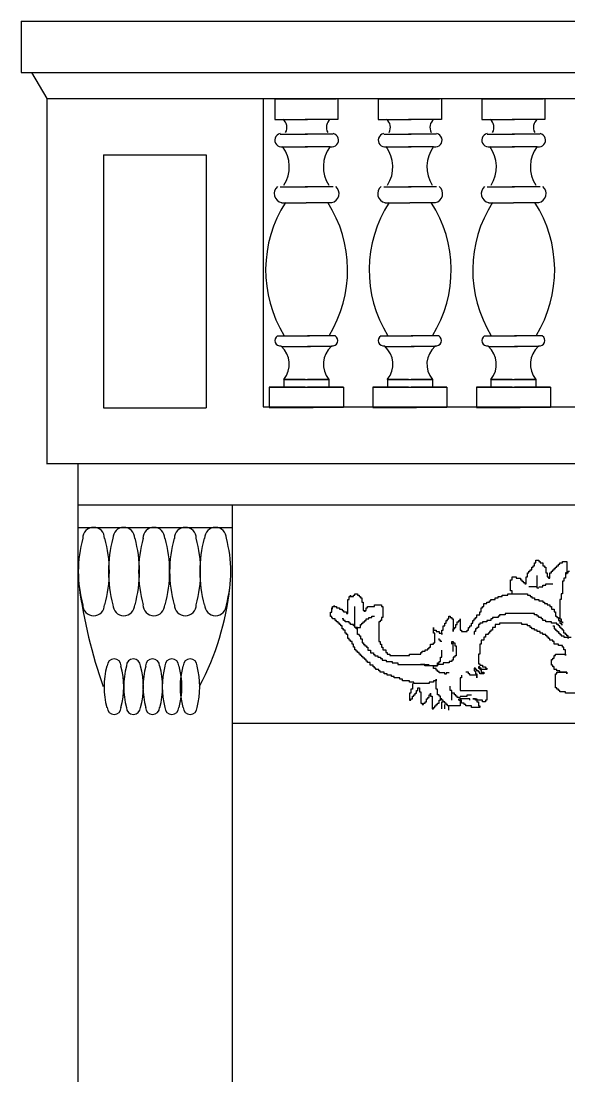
# Model space of a CAD drawing. Header units: metres. Extents: x 1105.4 to 1135.1, y 268.8 to 317.1.
# Drawn here: x 1105.43 to 1117.97, y 292.97 to 317.11 of the extents above; entities that cross this region are included whole.
import ezdxf

# ---------------------------------------------------------------- set-up
doc = ezdxf.new("R2010")
doc.units = ezdxf.units.M

# ---------------------------------------------------------------- blocks, each defined once
blk = doc.blocks.new('7512VASE')
for p, q in [((1, 8), (2, 8)), ((0.99, 7.99), (0.99, 7.66)), ((2.03, 7.99), (2.03, 7.66)), ((0.99, 7.66), (1.53, 7.66)), ((2.03, 7.66), (1.49, 7.66)), ((1.08, 7.42), (1.53, 7.42)), ((1.95, 7.42), (1.49, 7.42)), ((1.12, 7.21), (1.53, 7.21)), ((1.9, 7.21), (1.49, 7.21)), ((1.08, 6.55), (1.53, 6.55)), ((1.95, 6.55), (1.49, 6.55)), ((1.1, 6.29), (1.51, 6.29)), ((1.93, 6.29), (1.51, 6.29)), ((1.03, 4.1), (1.49, 4.1)), ((1.45, 4.1), (1.56, 4.1)), ((1.99, 4.1), (1.53, 4.1)), ((1.1, 3.92), (1.49, 3.92)), ((1.45, 3.92), (1.58, 3.92)), ((1.93, 3.92), (1.53, 3.92)), ((1.14, 3.38), (1.49, 3.38)), ((1.49, 3.38), (1.14, 3.38)), ((1.14, 3.38), (1.14, 3.25)), ((1.49, 3.38), (1.56, 3.38)), ((1.53, 3.38), (1.88, 3.38)), ((1.88, 3.38), (1.53, 3.38)), ((1.88, 3.38), (1.88, 3.25)), ((1.14, 3.25), (0.9, 3.25)), ((0.9, 3.25), (1.49, 3.25)), ((1.49, 3.25), (0.9, 3.25)), ((0.9, 3.25), (0.9, 2.92)), ((1.45, 3.25), (1.56, 3.25)), ((1.53, 3.25), (2.12, 3.25)), ((2.12, 3.25), (1.53, 3.25)), ((1.88, 3.25), (2.12, 3.25)), ((2.12, 3.25), (2.12, 2.92)), ((0.9, 2.92), (1.49, 2.92)), ((1.49, 2.92), (1.62, 2.92)), ((2.12, 2.92), (1.53, 2.92))]:
    blk.add_line(p, q)
for centre, radius, start, end in [((1.02, 7.53), 0.17, 330.69, 51.94), ((2.01, 7.53), 0.17, 128.06, 209.31), ((1.1, 7.32), 0.11, 101.28, 281.35), ((1.93, 7.32), 0.11, 258.65, 78.72), ((0.67, 6.88), 0.56, 327.37, 36.58), ((2.35, 6.88), 0.56, 143.42, 212.63), ((1.13, 6.44), 0.15, 128.64, 259.45), ((1.9, 6.44), 0.15, 280.55, 51.36), ((2.9, 5.18), 2.06, 147.23, 211.64), ((0.13, 5.18), 2.06, 328.36, 32.77), ((1.08, 4.02), 0.09, 119.7, 281.44), ((1.94, 4.02), 0.09, 258.56, 60.3), ((0.84, 3.63), 0.39, 320.03, 49.12), ((2.18, 3.63), 0.39, 130.88, 219.97)]:
    blk.add_arc(centre, radius, start, end)
blk = doc.blocks.new('XSANHUA')
for p, q in [((226.82, 59.13), (226.82, 59.78)), ((226.82, 59.78), (230.68, 59.78)), ((227.46, 59.13), (226.82, 59.13)), ((227.46, 57.21), (227.46, 59.13)), ((230.68, 59.78), (230.68, 59.13)), ((230.68, 59.13), (233.25, 59.13)), ((233.25, 59.13), (233.25, 58.49)), ((233.25, 58.49), (233.89, 58.49)), ((233.89, 58.49), (233.89, 57.85)), ((235.82, 56.56), (235.82, 59.13)), ((235.82, 59.13), (241.6, 59.13)), ((240.96, 61.06), (240.96, 59.13)), ((241.6, 59.13), (241.6, 58.49)), ((241.6, 58.49), (242.24, 58.49)), ((242.24, 58.49), (242.24, 57.85)), ((242.89, 60.42), (242.89, 58.49)), ((244.17, 60.42), (244.17, 57.21)), ((246.74, 58.49), (246.1, 58.49)), ((246.1, 58.49), (246.1, 57.85)), ((247.38, 59.13), (246.74, 59.13)), ((246.74, 59.13), (246.74, 58.49)), ((248.03, 59.78), (247.38, 59.78)), ((247.38, 59.78), (247.38, 59.13)), ((248.67, 60.42), (248.03, 60.42)), ((248.03, 60.42), (248.03, 59.78)), ((248.67, 54.64), (248.67, 60.42)), ((253.17, 58.49), (252.52, 58.49)), ((252.52, 58.49), (252.52, 57.85)), ((253.17, 57.85), (253.17, 58.49)), ((176.7, 53.35), (187.62, 53.35)), ((187.62, 53.35), (187.62, 52.71)), ((223.61, 52.07), (223.61, 56.56)), ((223.61, 56.56), (224.25, 56.56)), ((224.25, 56.56), (224.25, 57.21)), ((224.25, 57.21), (225.54, 57.21)), ((225.54, 57.21), (225.54, 56.56)), ((225.54, 56.56), (228.75, 56.56)), ((228.11, 57.21), (227.46, 57.21)), ((228.11, 55.92), (228.11, 57.21)), ((230.03, 55.92), (228.11, 55.92)), ((228.75, 56.56), (228.75, 55.92)), ((228.75, 55.92), (230.03, 55.92)), ((232.6, 54), (230.68, 54)), ((231.32, 56.56), (231.32, 55.92)), ((231.32, 55.92), (235.82, 55.92)), ((235.82, 54.64), (232.6, 54.64)), ((232.6, 54.64), (232.6, 54)), ((233.89, 57.85), (235.17, 57.85)), ((235.17, 57.85), (235.17, 56.56)), ((235.17, 56.56), (236.46, 56.56)), ((236.46, 56.56), (235.82, 56.56)), ((235.82, 55.92), (235.82, 55.28)), ((235.82, 55.28), (237.1, 55.28)), ((236.46, 56.56), (236.46, 55.92)), ((236.46, 55.92), (236.46, 56.56)), ((237.1, 55.28), (237.1, 54.64)), ((237.1, 54.64), (237.74, 54.64)), ((237.74, 54.64), (237.74, 54)), ((237.74, 54), (238.39, 54)), ((238.39, 54), (238.39, 53.35)), ((238.39, 53.35), (239.67, 53.35)), ((239.67, 56.56), (239.67, 53.35)), ((239.67, 53.35), (239.67, 52.07)), ((242.24, 57.85), (242.89, 57.85)), ((242.89, 57.85), (242.89, 57.21)), ((242.89, 57.21), (243.53, 57.21)), ((243.53, 57.21), (243.53, 56.56)), ((244.17, 57.21), (243.53, 57.21)), ((243.53, 56.56), (244.17, 56.56)), ((244.17, 56.56), (244.17, 55.92)), ((244.17, 55.92), (244.81, 55.92)), ((245.46, 56.56), (244.81, 56.56)), ((244.81, 56.56), (244.81, 55.92)), ((244.81, 55.92), (244.81, 54.64)), ((244.81, 54.64), (245.46, 54.64)), ((246.1, 57.85), (245.46, 57.85)), ((245.46, 57.85), (245.46, 56.56)), ((245.46, 54.64), (245.46, 54)), ((245.46, 54), (246.1, 54)), ((246.1, 54), (246.1, 51.43)), ((249.31, 54.64), (248.67, 54.64)), ((249.31, 53.35), (249.31, 54.64)), ((249.95, 54), (249.31, 54)), ((249.31, 54), (249.31, 53.35)), ((250.6, 55.28), (249.95, 55.28)), ((249.95, 55.28), (249.95, 54)), ((251.24, 55.92), (250.6, 55.92)), ((250.6, 55.92), (250.6, 55.28)), ((251.88, 57.21), (251.24, 57.21)), ((251.24, 57.21), (251.24, 55.92)), ((252.52, 57.85), (251.88, 57.85)), ((251.88, 57.85), (251.88, 57.21)), ((253.81, 57.85), (253.17, 57.85)), ((253.81, 52.71), (253.81, 57.85)), ((256.38, 53.35), (255.74, 53.35)), ((255.74, 53.35), (255.74, 52.07)), ((257.02, 54), (256.38, 54)), ((256.38, 54), (256.38, 53.35)), ((257.67, 54.64), (257.02, 54.64)), ((257.02, 54.64), (257.02, 54)), ((258.31, 55.92), (257.67, 55.92)), ((257.67, 55.92), (257.67, 54.64)), ((258.95, 56.56), (258.31, 56.56)), ((258.31, 56.56), (258.31, 55.92)), ((258.31, 51.43), (258.31, 53.35)), ((258.31, 53.35), (258.95, 53.35)), ((258.95, 53.35), (258.95, 56.56)), ((187.62, 52.71), (190.19, 52.71)), ((190.19, 52.71), (190.19, 52.07)), ((190.19, 52.07), (190.83, 52.07)), ((190.83, 52.07), (190.83, 51.43)), ((190.83, 51.43), (191.48, 51.43)), ((191.48, 51.43), (191.48, 50.78)), ((191.48, 50.78), (192.12, 50.78)), ((192.12, 50.78), (192.12, 44.36)), ((235.82, 52.07), (223.61, 52.07)), ((235.82, 46.29), (235.82, 52.07)), ((239.67, 52.07), (240.32, 52.07)), ((240.32, 52.07), (240.32, 50.14)), ((246.1, 51.43), (246.74, 51.43)), ((246.74, 51.43), (246.74, 46.93)), ((249.95, 48.22), (249.95, 48.86)), ((249.95, 48.86), (257.02, 48.86)), ((254.45, 52.71), (253.81, 52.71)), ((254.45, 50.78), (254.45, 52.71)), ((255.1, 50.78), (254.45, 50.78)), ((255.74, 52.07), (255.1, 52.07)), ((255.1, 52.07), (255.1, 50.78)), ((257.02, 48.86), (257.02, 48.22)), ((257.67, 48.86), (257.67, 51.43)), ((257.67, 51.43), (258.31, 51.43)), ((186.98, 43.72), (186.98, 44.36)), ((186.98, 44.36), (186.98, 43.72)), ((191.48, 43.72), (186.98, 43.72)), ((186.98, 43.72), (190.19, 43.72)), ((190.19, 43.72), (190.19, 43.08)), ((192.12, 44.36), (191.48, 44.36)), ((191.48, 44.36), (191.48, 43.72)), ((224.89, 43.72), (224.89, 44.36)), ((224.89, 44.36), (226.82, 44.36)), ((226.18, 43.72), (224.89, 43.72)), ((226.18, 42.44), (226.18, 43.72)), ((226.82, 44.36), (226.82, 43.72)), ((226.82, 43.72), (227.46, 43.72)), ((227.46, 43.72), (227.46, 43.08)), ((228.11, 44.36), (228.11, 46.29)), ((228.11, 46.29), (228.11, 45.01)), ((228.11, 45.01), (231.32, 45.01)), ((228.75, 44.36), (228.11, 44.36)), ((228.75, 43.08), (228.75, 44.36)), ((231.32, 45.01), (231.32, 44.36)), ((231.32, 44.36), (231.96, 44.36)), ((231.96, 44.36), (231.96, 43.72)), ((231.96, 43.72), (233.25, 43.72)), ((235.17, 45.01), (235.17, 46.29)), ((235.17, 46.29), (235.82, 46.29)), ((240.89, 43.99), (242.2, 43.99)), ((242.2, 44.64), (242.85, 44.64)), ((242.2, 43.99), (242.2, 44.64)), ((242.85, 44.64), (242.85, 43.99)), ((242.85, 43.99), (245.46, 43.99)), ((245.46, 43.99), (245.46, 43.34)), ((246.74, 46.93), (246.74, 47.57)), ((246.74, 47.57), (248.03, 47.57)), ((248.03, 47.57), (248.03, 48.22)), ((248.03, 48.22), (249.95, 48.22)), ((257.02, 48.22), (258.95, 48.22)), ((258.95, 48.22), (258.95, 47.57)), ((258.95, 47.57), (262.16, 47.57)), ((262.16, 47.57), (262.16, 46.93)), ((262.16, 46.93), (263.45, 46.93)), ((263.45, 46.93), (263.45, 46.29)), ((263.45, 46.29), (266.02, 46.29)), ((266.02, 46.29), (266.02, 45.65)), ((266.02, 45.65), (267.3, 45.65)), ((267.3, 45.65), (267.3, 45.01)), ((267.3, 45.01), (269.23, 45.01)), ((269.23, 45.01), (269.23, 44.36)), ((269.23, 44.36), (270.52, 44.36)), ((270.52, 44.36), (270.52, 43.72)), ((270.52, 43.72), (272.45, 43.72)), ((272.45, 43.72), (272.45, 43.08)), ((190.19, 43.08), (191.48, 43.08)), ((191.48, 43.08), (191.48, 42.44)), ((191.48, 42.44), (192.76, 42.44)), ((192.76, 42.44), (192.76, 41.15)), ((192.76, 41.15), (193.4, 41.15)), ((193.4, 41.15), (193.4, 40.51)), ((193.4, 40.51), (194.05, 40.51)), ((194.05, 40.51), (194.05, 37.94)), ((223.61, 41.79), (223.61, 42.44)), ((223.61, 42.44), (226.18, 42.44)), ((224.25, 41.79), (223.61, 41.79)), ((224.25, 41.15), (224.25, 41.79)), ((225.54, 41.15), (224.25, 41.15)), ((225.54, 40.51), (225.54, 41.15)), ((226.82, 40.51), (225.54, 40.51)), ((226.18, 42.44), (226.18, 41.79)), ((226.82, 42.44), (226.18, 42.44)), ((226.18, 41.79), (226.82, 41.79)), ((226.82, 41.79), (226.82, 42.44)), ((226.82, 41.79), (226.82, 41.15)), ((227.46, 41.79), (226.82, 41.79)), ((226.82, 41.15), (227.46, 41.15)), ((226.82, 39.87), (226.82, 40.51)), ((227.46, 39.87), (226.82, 39.87)), ((227.46, 43.08), (228.11, 43.08)), ((227.46, 41.15), (227.46, 41.79)), ((227.46, 35.37), (227.46, 39.87)), ((228.11, 43.08), (228.11, 42.44)), ((228.11, 42.44), (228.75, 42.44)), ((229.39, 43.08), (228.75, 43.08)), ((228.75, 42.44), (228.75, 41.79)), ((228.75, 41.79), (229.39, 41.79)), ((229.39, 41.79), (229.39, 43.08)), ((239.59, 38.77), (240.89, 38.77)), ((239.59, 38.12), (239.59, 38.77)), ((240.89, 39.43), (243.51, 39.43)), ((240.89, 38.77), (240.89, 39.43)), ((243.51, 40.08), (246.12, 40.08)), ((243.51, 39.43), (243.51, 40.08)), ((244.81, 38.77), (244.81, 36.82)), ((245.46, 38.77), (244.81, 38.77)), ((245.46, 43.34), (246.12, 43.34)), ((245.46, 39.43), (245.46, 38.77)), ((246.12, 39.43), (245.46, 39.43)), ((246.12, 43.34), (246.12, 42.69)), ((246.12, 42.69), (246.77, 42.69)), ((246.12, 40.73), (246.12, 39.43)), ((248.07, 40.73), (246.12, 40.73)), ((246.12, 40.73), (251.99, 40.73)), ((246.12, 40.08), (246.12, 40.73)), ((246.77, 42.69), (246.77, 42.03)), ((246.77, 42.03), (248.07, 42.03)), ((248.07, 42.03), (248.07, 40.73)), ((264.39, 40.08), (250.03, 40.08)), ((251.99, 40.73), (251.99, 40.08)), ((251.99, 40.08), (253.95, 40.08)), ((264.39, 39.43), (264.39, 40.08)), ((267, 39.43), (264.39, 39.43)), ((267, 38.77), (267, 39.43)), ((269.61, 38.77), (267, 38.77)), ((269.61, 38.12), (269.61, 38.77)), ((272.45, 43.08), (273.09, 43.08)), ((273.09, 43.08), (273.09, 42.44)), ((273.09, 42.44), (274.37, 42.44)), ((274.37, 42.44), (274.37, 41.79)), ((274.37, 41.79), (275.02, 41.79)), ((275.02, 41.79), (275.02, 41.15)), ((275.02, 41.15), (275.66, 41.15)), ((275.66, 41.15), (275.66, 40.51)), ((275.66, 40.51), (276.94, 40.51)), ((276.94, 40.51), (276.94, 39.23)), ((276.94, 39.23), (278.23, 39.23)), ((278.23, 39.23), (278.23, 38.58)), ((187.62, 35.37), (187.62, 36.01)), ((187.62, 36.01), (187.62, 33.45)), ((192.12, 35.37), (187.62, 35.37)), ((192.76, 36.01), (192.12, 36.01)), ((192.12, 36.01), (192.12, 35.37)), ((193.4, 37.3), (192.76, 37.3)), ((192.76, 37.3), (192.76, 36.01)), ((194.05, 37.94), (193.4, 37.94)), ((193.4, 37.94), (193.4, 37.3)), ((226.82, 30.88), (226.82, 35.37)), ((226.82, 35.37), (227.46, 35.37)), ((237.63, 36.16), (238.28, 36.16)), ((237.63, 31.6), (237.63, 36.16)), ((238.28, 36.82), (238.94, 36.82)), ((238.28, 36.16), (238.28, 36.82)), ((238.94, 38.12), (239.59, 38.12)), ((238.94, 36.82), (238.94, 38.12)), ((238.94, 34.21), (238.94, 30.29)), ((244.16, 36.82), (244.16, 33.55)), ((244.81, 36.82), (244.16, 36.82)), ((253.17, 34.09), (251.88, 34.09)), ((251.88, 34.09), (251.88, 33.45)), ((253.81, 34.73), (253.17, 34.73)), ((253.17, 34.73), (253.17, 34.09)), ((258.95, 35.37), (253.81, 35.37)), ((253.81, 35.37), (253.81, 34.73)), ((267.95, 36.01), (258.95, 36.01)), ((258.95, 36.01), (258.95, 35.37)), ((267.95, 35.37), (267.95, 36.01)), ((269.23, 35.37), (267.95, 35.37)), ((269.23, 34.73), (269.23, 35.37)), ((269.88, 34.73), (269.23, 34.73)), ((271.57, 38.12), (269.61, 38.12)), ((269.88, 33.45), (269.88, 34.73)), ((271.57, 37.47), (271.57, 38.12)), ((272.22, 37.47), (271.57, 37.47)), ((272.22, 36.82), (272.22, 37.47)), ((273.53, 36.82), (272.22, 36.82)), ((273.53, 36.16), (273.53, 36.82)), ((274.84, 36.16), (273.53, 36.16)), ((274.84, 35.51), (274.84, 36.16)), ((275.49, 35.51), (274.84, 35.51)), ((275.49, 34.86), (275.49, 35.51)), ((276.79, 34.86), (275.49, 34.86)), ((276.79, 33.55), (276.79, 34.86)), ((278.23, 38.58), (278.87, 38.58)), ((278.87, 38.58), (278.87, 37.94)), ((278.87, 37.94), (279.51, 37.94)), ((279.51, 37.94), (279.51, 37.3)), ((279.51, 37.3), (280.16, 37.3)), ((280.16, 37.3), (280.16, 36.66)), ((280.16, 36.66), (280.8, 36.66)), ((280.8, 36.66), (280.8, 36.01)), ((280.8, 36.01), (281.44, 36.01)), ((281.44, 36.01), (281.44, 35.37)), ((281.44, 35.37), (282.08, 35.37)), ((282.08, 35.37), (282.08, 34.73)), ((282.08, 34.73), (282.73, 34.73)), ((282.73, 34.73), (282.73, 34.09)), ((282.73, 34.09), (283.37, 34.09)), ((283.37, 34.09), (283.37, 33.45)), ((187.62, 33.45), (188.26, 33.45)), ((188.26, 33.45), (188.26, 32.16)), ((188.26, 32.16), (188.91, 32.16)), ((188.91, 32.16), (188.91, 31.52)), ((188.91, 31.52), (190.83, 31.52)), ((190.83, 31.52), (190.83, 30.88)), ((190.83, 30.88), (192.76, 30.88)), ((192.76, 30.88), (192.76, 29.59)), ((192.76, 29.59), (193.4, 29.59)), ((193.4, 29.59), (193.4, 28.95)), ((226.18, 28.95), (226.18, 30.88)), ((226.18, 30.88), (226.82, 30.88)), ((238.28, 31.6), (237.63, 31.6)), ((238.28, 30.29), (238.28, 31.6)), ((238.94, 30.29), (238.28, 30.29)), ((238.94, 29.64), (238.94, 30.29)), ((239.59, 29.64), (238.94, 29.64)), ((239.67, 30.88), (239.67, 29.59)), ((244.17, 29.59), (244.81, 29.59)), ((244.81, 29.59), (244.81, 28.95)), ((248.03, 30.24), (247.38, 30.24)), ((247.38, 30.24), (247.38, 25.74)), ((249.31, 30.88), (248.03, 30.88)), ((248.03, 30.88), (248.03, 30.24)), ((249.95, 32.16), (249.31, 32.16)), ((249.31, 32.16), (249.31, 30.88)), ((250.6, 32.8), (249.95, 32.8)), ((249.95, 32.8), (249.95, 32.16)), ((251.88, 33.45), (250.6, 33.45)), ((250.6, 33.45), (250.6, 32.8)), ((271.16, 33.45), (269.88, 33.45)), ((271.16, 32.16), (271.16, 33.45)), ((271.8, 32.16), (271.16, 32.16)), ((271.8, 30.88), (271.8, 32.16)), ((272.45, 30.88), (271.8, 30.88)), ((272.45, 29.59), (272.45, 30.88)), ((273.09, 29.59), (272.45, 29.59)), ((273.09, 20.6), (273.09, 29.59)), ((278.1, 33.55), (276.79, 33.55)), ((278.1, 32.25), (278.1, 33.55)), ((278.75, 32.25), (278.1, 32.25)), ((278.75, 31.6), (278.75, 32.25)), ((279.4, 31.6), (278.75, 31.6)), ((279.4, 30.95), (279.4, 31.6)), ((280.06, 30.95), (279.4, 30.95)), ((280.06, 30.29), (280.06, 30.95)), ((280.71, 30.29), (280.06, 30.29)), ((280.71, 28.34), (280.71, 30.29)), ((283.37, 33.45), (284.01, 33.45)), ((284.01, 33.45), (284.01, 32.16)), ((284.01, 32.16), (284.66, 32.16)), ((284.66, 32.16), (284.66, 30.88)), ((284.66, 30.88), (285.3, 30.88)), ((285.3, 30.88), (285.3, 29.59)), ((285.3, 29.59), (285.94, 29.59)), ((285.94, 29.59), (285.94, 28.95)), ((188.26, 27.67), (185.05, 27.67)), ((186.34, 27.67), (186.34, 28.31)), ((186.34, 28.31), (186.34, 27.02)), ((186.34, 27.02), (186.98, 27.02)), ((186.98, 27.02), (186.98, 26.38)), ((186.98, 26.38), (187.62, 26.38)), ((187.62, 26.38), (187.62, 25.74)), ((187.62, 25.74), (188.26, 25.74)), ((188.26, 27.02), (188.26, 27.67)), ((189.55, 27.02), (188.26, 27.02)), ((188.26, 25.74), (188.26, 24.46)), ((188.26, 24.46), (188.91, 24.46)), ((188.91, 24.46), (188.91, 23.81)), ((189.55, 26.38), (189.55, 27.02)), ((190.19, 26.38), (189.55, 26.38)), ((190.19, 25.74), (190.19, 26.38)), ((190.83, 25.74), (190.19, 25.74)), ((190.83, 25.1), (190.83, 25.74)), ((191.48, 25.1), (190.83, 25.1)), ((191.48, 24.46), (191.48, 25.1)), ((192.12, 24.46), (191.48, 24.46)), ((192.12, 23.81), (192.12, 24.46)), ((193.4, 28.95), (194.69, 28.95)), ((194.69, 28.95), (194.69, 28.31)), ((194.69, 28.31), (195.33, 28.31)), ((195.33, 28.31), (195.33, 27.67)), ((195.33, 27.67), (195.98, 27.67)), ((195.98, 27.67), (195.98, 27.02)), ((195.98, 27.02), (196.62, 27.02)), ((196.62, 27.02), (196.62, 26.38)), ((196.62, 26.38), (197.9, 26.38)), ((197.9, 26.38), (197.9, 25.74)), ((197.9, 25.74), (199.19, 25.74)), ((199.19, 25.74), (199.19, 25.1)), ((199.19, 25.1), (200.47, 25.1)), ((200.47, 25.1), (200.47, 24.46)), ((200.47, 24.46), (201.76, 24.46)), ((201.76, 24.46), (201.76, 23.81)), ((221.04, 23.17), (221.04, 24.46)), ((221.04, 24.46), (221.68, 24.46)), ((221.68, 24.46), (221.68, 25.1)), ((221.68, 25.1), (222.32, 25.1)), ((222.32, 25.1), (222.32, 25.74)), ((222.32, 25.74), (222.96, 25.74)), ((222.96, 25.74), (222.96, 26.38)), ((222.96, 26.38), (224.25, 26.38)), ((224.25, 26.38), (224.25, 27.67)), ((224.25, 27.67), (224.89, 27.67)), ((224.89, 27.67), (224.89, 28.95)), ((224.89, 28.95), (226.18, 28.95)), ((228.75, 23.81), (228.75, 25.1)), ((228.75, 25.1), (229.39, 25.1)), ((229.39, 25.1), (229.39, 26.38)), ((232.6, 24.46), (231.96, 24.46)), ((231.96, 24.46), (231.96, 23.17)), ((235.17, 25.1), (232.6, 25.1)), ((232.6, 25.1), (232.6, 24.46)), ((235.17, 24.46), (235.17, 25.1)), ((235.82, 24.46), (235.17, 24.46)), ((235.82, 19.32), (235.82, 24.46)), ((239.03, 19.32), (239.03, 25.1)), ((239.03, 25.1), (239.03, 23.81)), ((244.17, 24.46), (243.53, 24.46)), ((243.53, 24.46), (243.53, 22.53)), ((244.17, 25.74), (244.17, 26.38)), ((244.17, 26.38), (244.17, 24.46)), ((245.46, 25.74), (244.17, 25.74)), ((244.81, 28.95), (245.46, 28.95)), ((245.46, 28.95), (245.46, 28.31)), ((245.46, 25.1), (245.46, 25.74)), ((246.74, 25.1), (245.46, 25.1)), ((246.74, 24.46), (246.74, 25.1)), ((248.03, 24.46), (246.74, 24.46)), ((247.38, 25.74), (248.03, 25.74)), ((248.03, 25.74), (248.03, 23.17)), ((248.03, 23.17), (248.03, 24.46)), ((281.36, 28.34), (280.71, 28.34)), ((281.36, 27.03), (281.36, 28.34)), ((282.02, 27.03), (281.36, 27.03)), ((282.02, 26.38), (282.02, 27.03)), ((282.08, 26.38), (282.73, 26.38)), ((282.73, 26.38), (282.73, 23.81)), ((282.73, 24.46), (282.73, 23.17)), ((285.94, 28.95), (286.58, 28.95)), ((286.58, 28.95), (286.58, 28.31)), ((286.58, 28.31), (287.23, 28.31)), ((287.23, 28.31), (287.23, 26.38)), ((287.23, 26.38), (287.87, 26.38)), ((287.87, 26.38), (287.87, 25.74)), ((287.87, 25.74), (288.51, 25.74)), ((288.51, 25.74), (288.51, 24.46)), ((288.51, 24.46), (289.15, 24.46)), ((289.15, 24.46), (289.15, 23.81)), ((188.91, 23.81), (189.55, 23.81)), ((189.55, 21.89), (188.91, 21.89)), ((188.91, 20.6), (188.91, 21.24)), ((189.55, 20.6), (188.91, 20.6)), ((189.55, 23.81), (189.55, 23.17)), ((189.55, 23.17), (190.19, 23.17)), ((189.55, 21.24), (189.55, 21.89)), ((190.19, 21.24), (189.55, 21.24)), ((189.55, 19.32), (189.55, 20.6)), ((190.19, 19.32), (189.55, 19.32)), ((190.19, 23.17), (190.19, 22.53)), ((190.19, 22.53), (190.83, 22.53)), ((190.19, 19.96), (190.19, 21.24)), ((190.83, 19.96), (190.19, 19.96)), ((190.19, 10.33), (190.19, 19.32)), ((190.83, 22.53), (190.83, 21.89)), ((190.83, 21.89), (191.48, 21.89)), ((190.83, 18.68), (190.83, 19.96)), ((191.48, 21.89), (191.48, 21.24)), ((191.48, 21.24), (194.05, 21.24)), ((192.76, 23.81), (192.12, 23.81)), ((192.76, 22.53), (192.76, 23.81)), ((193.4, 22.53), (192.76, 22.53)), ((194.05, 21.24), (194.05, 20.6)), ((194.05, 20.6), (196.62, 20.6)), ((196.62, 20.6), (196.62, 19.96)), ((196.62, 19.96), (197.9, 19.96)), ((197.9, 19.96), (197.9, 19.32)), ((197.9, 19.32), (198.55, 19.32)), ((198.55, 19.32), (198.55, 18.68)), ((201.76, 23.81), (203.04, 23.81)), ((203.04, 23.81), (203.04, 23.17)), ((203.04, 23.17), (203.69, 23.17)), ((203.69, 23.17), (203.69, 22.53)), ((203.69, 22.53), (204.97, 22.53)), ((204.97, 22.53), (204.97, 21.89)), ((204.97, 21.89), (207.54, 21.89)), ((207.54, 21.89), (207.54, 21.24)), ((207.54, 21.24), (217.82, 21.24)), ((217.82, 21.24), (217.82, 21.89)), ((217.82, 21.89), (219.75, 21.89)), ((219.75, 21.89), (219.75, 23.17)), ((219.75, 23.17), (221.04, 23.17)), ((221.04, 18.68), (221.04, 19.32)), ((221.04, 19.32), (221.68, 19.32)), ((221.68, 19.32), (221.68, 19.96)), ((221.68, 19.96), (223.61, 19.96)), ((223.61, 19.96), (223.61, 20.6)), ((223.61, 20.6), (225.54, 20.6)), ((225.54, 20.6), (225.54, 21.24)), ((225.54, 21.24), (226.82, 21.24)), ((226.82, 21.24), (226.82, 21.89)), ((226.82, 21.89), (227.46, 21.89)), ((227.46, 21.89), (227.46, 23.17)), ((227.46, 23.17), (228.11, 23.17)), ((228.11, 23.17), (228.11, 23.81)), ((228.11, 23.81), (228.75, 23.81)), ((229.39, 19.32), (228.75, 19.32)), ((228.75, 19.32), (228.75, 18.68)), ((230.03, 19.96), (229.39, 19.96)), ((229.39, 19.96), (229.39, 19.32)), ((230.68, 21.24), (230.03, 21.24)), ((230.03, 21.24), (230.03, 19.96)), ((231.32, 22.53), (230.68, 22.53)), ((230.68, 22.53), (230.68, 21.24)), ((231.96, 23.17), (231.32, 23.17)), ((231.32, 23.17), (231.32, 22.53)), ((236.46, 19.96), (235.82, 19.96)), ((235.82, 19.96), (235.82, 19.32)), ((237.1, 20.6), (236.46, 20.6)), ((236.46, 20.6), (236.46, 19.96)), ((237.74, 21.89), (237.1, 21.89)), ((237.1, 21.89), (237.1, 20.6)), ((238.39, 23.17), (237.74, 23.17)), ((237.74, 23.17), (237.74, 21.89)), ((239.03, 23.81), (238.39, 23.81)), ((238.39, 23.81), (238.39, 23.17)), ((239.67, 19.32), (239.03, 19.32)), ((239.67, 18.68), (239.67, 19.32)), ((241.6, 19.32), (240.96, 19.32)), ((240.96, 19.32), (240.96, 18.03)), ((242.24, 19.96), (241.6, 19.96)), ((241.6, 19.96), (241.6, 19.32)), ((242.89, 21.24), (242.24, 21.24)), ((242.24, 21.24), (242.24, 19.96)), ((243.53, 22.53), (242.89, 22.53)), ((242.89, 22.53), (242.89, 21.24)), ((271.8, 18.68), (271.8, 19.96)), ((271.8, 19.96), (272.45, 19.96)), ((272.45, 19.96), (272.45, 20.6)), ((272.45, 20.6), (273.09, 20.6)), ((278.87, 19.32), (277.59, 19.32)), ((277.59, 19.32), (277.59, 18.68)), ((279.51, 19.96), (278.87, 19.96)), ((278.87, 19.96), (278.87, 19.32)), ((280.16, 20.6), (279.51, 20.6)), ((279.51, 20.6), (279.51, 19.96)), ((280.8, 21.24), (280.16, 21.24)), ((280.16, 21.24), (280.16, 20.6)), ((281.44, 21.89), (280.8, 21.89)), ((280.8, 21.89), (280.8, 21.24)), ((282.73, 23.17), (281.44, 23.17)), ((281.44, 23.17), (281.44, 21.89)), ((282.73, 23.81), (283.37, 23.81)), ((282.73, 23.17), (284.01, 23.17)), ((283.37, 23.81), (283.37, 23.17)), ((283.37, 23.17), (284.01, 23.17)), ((284.01, 23.17), (284.01, 22.53)), ((284.01, 23.17), (284.01, 13.54)), ((284.01, 22.53), (284.66, 22.53)), ((284.66, 22.53), (284.66, 21.89)), ((284.66, 21.89), (285.94, 21.89)), ((285.94, 21.89), (285.94, 21.24)), ((285.94, 21.24), (286.58, 21.24)), ((286.58, 21.24), (286.58, 20.6)), ((286.58, 20.6), (288.51, 20.6)), ((288.51, 20.6), (288.51, 19.96)), ((288.51, 19.96), (289.15, 19.96)), ((289.15, 23.81), (289.8, 23.81)), ((289.15, 19.96), (289.15, 19.32)), ((289.15, 19.32), (289.8, 19.32)), ((289.8, 23.81), (289.8, 22.53)), ((289.8, 22.53), (290.44, 22.53)), ((290.44, 22.53), (290.44, 21.89)), ((290.44, 21.89), (291.08, 21.89)), ((291.08, 21.89), (291.08, 21.24)), ((291.08, 21.24), (291.72, 21.24)), ((291.72, 21.24), (291.72, 20.6)), ((291.72, 20.6), (292.37, 20.6)), ((292.37, 20.6), (292.37, 19.96)), ((292.37, 19.96), (293.01, 19.96)), ((293.01, 19.96), (293.01, 19.32)), ((293.01, 19.32), (294.29, 19.32)), ((294.29, 19.32), (294.29, 18.68)), ((191.48, 18.68), (190.83, 18.68)), ((191.48, 18.03), (191.48, 18.68)), ((192.12, 18.03), (191.48, 18.03)), ((192.12, 16.11), (192.12, 18.03)), ((192.76, 16.11), (192.12, 16.11)), ((192.76, 14.82), (192.76, 16.11)), ((194.05, 14.82), (192.76, 14.82)), ((194.05, 13.54), (194.05, 14.82)), ((198.55, 18.68), (199.83, 18.68)), ((199.83, 18.68), (199.83, 18.03)), ((199.83, 18.03), (200.47, 18.03)), ((200.47, 18.03), (200.47, 17.39)), ((200.47, 17.39), (201.76, 17.39)), ((201.76, 17.39), (201.76, 16.75)), ((201.76, 16.75), (215.25, 16.75)), ((215.25, 16.75), (215.25, 17.39)), ((215.25, 17.39), (217.82, 17.39)), ((217.82, 17.39), (217.82, 18.03)), ((217.82, 18.03), (218.47, 18.03)), ((218.47, 18.03), (218.47, 18.68)), ((218.47, 18.68), (221.04, 18.68)), ((226.82, 16.11), (226.18, 16.11)), ((226.18, 16.11), (226.18, 14.18)), ((228.11, 17.39), (226.82, 17.39)), ((226.82, 17.39), (226.82, 16.11)), ((228.75, 18.68), (228.11, 18.68)), ((228.11, 18.68), (228.11, 17.39)), ((240.32, 18.68), (239.67, 18.68)), ((240.32, 18.03), (240.32, 18.68)), ((240.96, 18.03), (240.32, 18.03)), ((271.16, 13.54), (271.16, 18.68)), ((271.16, 18.68), (271.8, 18.68)), ((276.3, 18.03), (275.02, 18.03)), ((277.59, 18.68), (276.3, 18.68)), ((276.3, 18.68), (276.3, 18.03)), ((279.51, 15.46), (278.87, 15.46)), ((278.87, 15.46), (278.87, 14.18)), ((279.51, 15.46), (279.51, 16.11)), ((279.51, 16.11), (279.51, 15.46)), ((280.16, 15.46), (279.51, 15.46)), ((280.16, 11.61), (280.16, 15.46)), ((287.23, 16.75), (287.23, 10.33)), ((287.87, 16.75), (287.23, 16.75)), ((287.87, 16.11), (287.87, 16.75)), ((289.15, 16.11), (287.87, 16.11)), ((289.15, 15.46), (289.15, 16.11)), ((289.8, 15.46), (289.15, 15.46)), ((289.8, 14.82), (289.8, 15.46)), ((291.08, 14.82), (289.8, 14.82)), ((291.08, 14.18), (291.08, 14.82)), ((294.29, 14.82), (294.29, 13.54)), ((294.48, 18.84), (294.48, 18.17)), ((294.48, 18.17), (295.15, 18.17)), ((295.15, 16.16), (294.48, 16.16)), ((294.48, 16.16), (294.48, 14.16)), ((295.15, 18.17), (295.15, 16.16)), ((189.55, 7.76), (189.55, 10.33)), ((189.55, 10.33), (190.19, 10.33)), ((194.69, 13.54), (194.05, 13.54)), ((194.69, 12.9), (194.69, 13.54)), ((195.98, 12.9), (194.69, 12.9)), ((195.98, 12.25), (195.98, 12.9)), ((197.26, 12.25), (195.98, 12.25)), ((197.26, 11.61), (197.26, 12.25)), ((197.9, 11.61), (197.26, 11.61)), ((197.9, 10.97), (197.9, 11.61)), ((199.83, 10.97), (197.9, 10.97)), ((199.83, 10.33), (199.83, 10.97)), ((201.76, 10.33), (199.83, 10.33)), ((201.76, 9.69), (201.76, 10.33)), ((203.04, 9.69), (201.76, 9.69)), ((203.04, 9.04), (203.04, 9.69)), ((219.75, 9.69), (218.47, 9.69)), ((218.47, 9.69), (218.47, 9.04)), ((221.68, 10.33), (219.75, 10.33)), ((219.75, 10.33), (219.75, 9.69)), ((222.32, 10.97), (221.68, 10.97)), ((221.68, 10.97), (221.68, 10.33)), ((222.32, 11.61), (222.32, 10.97)), ((223.61, 11.61), (222.32, 11.61)), ((224.89, 12.25), (223.61, 12.25)), ((223.61, 12.25), (223.61, 11.61)), ((225.54, 13.54), (224.89, 13.54)), ((224.89, 13.54), (224.89, 12.25)), ((226.18, 14.18), (225.54, 14.18)), ((225.54, 14.18), (225.54, 13.54)), ((271.8, 13.54), (271.16, 13.54)), ((271.8, 12.9), (271.8, 13.54)), ((275.02, 12.9), (271.8, 12.9)), ((278.23, 13.54), (275.02, 13.54)), ((275.02, 13.54), (275.02, 12.9)), ((278.87, 14.18), (278.23, 14.18)), ((278.23, 14.18), (278.23, 13.54)), ((280.8, 11.61), (280.16, 11.61)), ((280.8, 9.69), (280.8, 11.61)), ((281.44, 9.69), (280.8, 9.69)), ((281.44, 9.04), (281.44, 9.69)), ((287.23, 10.33), (286.58, 10.33)), ((286.58, 10.33), (286.58, 9.04)), ((292.37, 14.18), (291.08, 14.18)), ((292.37, 13.54), (292.37, 14.18)), ((294.29, 13.54), (292.37, 13.54)), ((293.22, 13.49), (293.84, 13.49)), ((188.91, 1.98), (188.91, 7.76)), ((188.91, 7.76), (189.55, 7.76)), ((199.83, 5.19), (200.47, 5.19)), ((200.47, 5.19), (200.47, 4.55)), ((200.47, 5.19), (200.47, -0.59)), ((203.69, 9.04), (203.04, 9.04)), ((203.69, 8.4), (203.69, 9.04)), ((204.97, 8.4), (203.69, 8.4)), ((204.97, 7.76), (204.97, 8.4)), ((213.97, 7.76), (204.97, 7.76)), ((212.04, 7.76), (212.04, 6.47)), ((212.04, 6.47), (212.68, 6.47)), ((212.68, 6.47), (212.68, 1.34)), ((216.54, 8.4), (213.97, 8.4)), ((213.97, 8.4), (213.97, 7.76)), ((218.47, 9.04), (216.54, 9.04)), ((216.54, 9.04), (216.54, 8.4)), ((282.08, 9.04), (281.44, 9.04)), ((282.08, 8.4), (282.08, 9.04)), ((282.73, 8.4), (282.08, 8.4)), ((282.73, 7.76), (282.73, 8.4)), ((284.01, 7.76), (282.73, 7.76)), ((284.66, 8.4), (284.01, 8.4)), ((284.01, 8.4), (284.01, 7.76)), ((285.94, 9.04), (284.66, 9.04)), ((284.66, 9.04), (284.66, 8.4)), ((286.58, 9.04), (285.94, 9.04)), ((285.94, 9.04), (285.94, 8.4)), ((285.94, 8.4), (285.94, 9.04)), ((187.62, -1.87), (187.62, 0.69)), ((187.62, 0.69), (188.26, 0.69)), ((188.26, 0.69), (188.26, 1.98)), ((188.26, 1.98), (188.91, 1.98)), ((196.62, 3.26), (193.4, 3.26)), ((195.33, 0.69), (194.69, 0.69)), ((194.69, 0.69), (194.69, -1.87)), ((195.33, 0.05), (195.33, 0.69)), ((195.98, 0.05), (195.33, 0.05)), ((195.98, -1.87), (195.98, 0.05)), ((197.9, 3.91), (196.62, 3.91)), ((196.62, 3.91), (196.62, 3.26)), ((199.83, 4.55), (197.9, 4.55)), ((197.9, 4.55), (197.9, 3.91)), ((200.47, 4.55), (204.33, 4.55)), ((205.61, 0.05), (204.97, 0.05)), ((204.97, 0.05), (204.97, -1.87)), ((206.26, 3.26), (205.61, 3.26)), ((205.61, 3.26), (205.61, 0.05)), ((206.26, 2.62), (206.26, 3.26)), ((206.9, 2.62), (206.26, 2.62)), ((206.9, 1.98), (206.9, 2.62)), ((207.54, 1.98), (206.9, 1.98)), ((207.54, 1.34), (207.54, 1.98)), ((208.18, 1.34), (207.54, 1.34)), ((208.18, 0.69), (208.18, 1.34)), ((210.11, 0.69), (208.18, 0.69)), ((210.11, 0.05), (210.11, 0.69)), ((212.04, 0.05), (210.11, 0.05)), ((212.68, 1.34), (212.04, 1.34)), ((212.04, 1.34), (212.04, 0.05)), ((186.34, -2.52), (185.69, -2.52)), ((186.98, -1.87), (186.34, -1.87)), ((186.34, -1.87), (186.34, -2.52)), ((186.98, -1.23), (186.98, -1.87)), ((186.98, -7.01), (186.98, -1.87)), ((186.98, -1.87), (187.62, -1.87)), ((192.12, -4.44), (191.48, -4.44)), ((191.48, -4.44), (191.48, -5.08)), ((192.76, -3.8), (192.12, -3.8)), ((192.12, -3.8), (192.12, -4.44)), ((193.4, -3.16), (192.76, -3.16)), ((192.76, -3.16), (192.76, -3.8)), ((194.05, -2.52), (193.4, -2.52)), ((193.4, -2.52), (193.4, -3.16)), ((194.69, -1.87), (194.05, -1.87)), ((194.05, -1.87), (194.05, -2.52)), ((196.62, -1.87), (195.98, -1.87)), ((196.62, -4.44), (196.62, -1.87)), ((197.26, -4.44), (196.62, -4.44)), ((197.26, -5.08), (197.26, -4.44)), ((203.04, -4.44), (202.4, -4.44)), ((202.4, -4.44), (202.4, -5.08)), ((203.69, -3.16), (203.04, -3.16)), ((203.04, -3.16), (203.04, -4.44)), ((204.33, -2.52), (203.69, -2.52)), ((203.69, -2.52), (203.69, -3.16)), ((204.97, -1.87), (204.33, -1.87)), ((204.33, -1.87), (204.33, -2.52)), ((188.91, -7.01), (186.98, -7.01)), ((190.19, -6.37), (188.91, -6.37)), ((188.91, -6.37), (188.91, -7.01)), ((190.83, -5.73), (190.19, -5.73)), ((190.19, -5.73), (190.19, -6.37)), ((191.48, -5.08), (190.83, -5.08)), ((190.83, -5.08), (190.83, -5.73)), ((197.9, -5.08), (197.26, -5.08)), ((197.9, -6.37), (197.9, -5.08)), ((199.19, -6.37), (197.9, -6.37)), ((199.19, -7.01), (199.19, -6.37)), ((199.83, -7.01), (199.19, -7.01)), ((199.83, -7.65), (199.83, -7.01)), ((201.12, -7.65), (199.83, -7.65)), ((201.76, -6.37), (201.12, -6.37)), ((201.12, -6.37), (201.12, -7.65)), ((202.4, -5.08), (201.76, -5.08)), ((201.76, -5.08), (201.76, -6.37))]:
    blk.add_line(p, q)

msp = doc.modelspace()

# ---------------------------------------------------------------- linework, layer by layer
for p, q in [((1105.43, 317.11), (1120.27, 317.11)), ((1105.43, 317.11), (1105.43, 315.93)), ((1105.43, 315.93), (1120.27, 315.93)), ((1105.67, 315.93), (1106.02, 315.34)), ((1106.02, 315.34), (1120.27, 315.34)), ((1106.02, 315.34), (1106.02, 306.99)), ((1110.97, 315.34), (1110.97, 308.28)), ((1107.32, 314.05), (1109.67, 314.05)), ((1107.32, 314.05), (1107.32, 308.26)), ((1109.67, 314.05), (1109.67, 308.26)), ((1107.32, 308.26), (1109.67, 308.26)), ((1110.97, 308.28), (1120.27, 308.28)), ((1106.01, 306.98), (1120.27, 306.98)), ((1106.73, 306.98), (1106.73, 279.98)), ((1110.26, 306.03), (1106.72, 306.03)), ((1106.73, 306.04), (1120.27, 306.04)), ((1106.73, 306.04), (1106.73, 304.75)), ((1109.98, 306.03), (1106.94, 306.03)), ((1110.26, 306.04), (1110.26, 279.98)), ((1110.26, 306.04), (1110.26, 304.75)), ((1106.73, 305.52), (1110.26, 305.52)), ((1110.26, 301.04), (1120.27, 301.04))]:
    msp.add_line(p, q)
for centre, radius, start, end in [((1107.09, 305.27), 0.25, 0, 180), ((1107.78, 305.27), 0.25, 0, 180), ((1108.47, 305.27), 0.25, 0, 180), ((1109.19, 305.27), 0.25, 0, 180), ((1109.88, 305.27), 0.25, 0, 180), ((1109.63, 304.51), 2.89, 164.74, 195.26), ((1104.56, 304.51), 2.89, 344.74, 15.26), ((1110.32, 304.51), 2.89, 164.74, 195.26), ((1105.25, 304.51), 2.89, 344.74, 15.26), ((1111.01, 304.51), 2.89, 164.74, 195.26), ((1105.94, 304.51), 2.89, 344.74, 15.26), ((1111.72, 304.51), 2.89, 164.74, 195.26), ((1106.65, 304.51), 2.89, 344.74, 15.26), ((1112.41, 304.51), 2.89, 164.74, 195.26), ((1107.34, 304.51), 2.89, 344.74, 15.26), ((1118.03, 305.66), 11.37, 187.52, 199.44), ((1104.11, 304.78), 6.13, 331.84, 354.09), ((1107.09, 303.75), 0.25, 180, 360), ((1107.78, 303.75), 0.25, 180, 360), ((1108.47, 303.75), 0.25, 180, 360), ((1109.19, 303.75), 0.25, 180, 360), ((1109.88, 303.75), 0.25, 180, 360), ((1109.13, 301.87), 1.8, 164.74, 195.26), ((1107.56, 302.35), 0.16, 0, 180), ((1105.98, 301.87), 1.8, 344.74, 15.26), ((1109.58, 301.87), 1.8, 164.74, 195.26), ((1108, 302.35), 0.16, 0, 180), ((1106.43, 301.87), 1.8, 344.74, 15.26), ((1110.02, 301.87), 1.8, 164.74, 195.26), ((1108.44, 302.35), 0.16, 0, 180), ((1106.87, 301.87), 1.8, 344.74, 15.26), ((1110.46, 301.87), 1.8, 164.74, 195.26), ((1108.88, 302.35), 0.16, 0, 180), ((1107.31, 301.87), 1.8, 344.74, 15.26), ((1110.87, 301.87), 1.8, 164.74, 195.26), ((1109.3, 302.35), 0.16, 0, 180), ((1107.72, 301.87), 1.8, 344.74, 15.26), ((1107.56, 301.4), 0.16, 180, 360), ((1108, 301.4), 0.16, 180, 360), ((1108.44, 301.4), 0.16, 180, 360), ((1108.88, 301.4), 0.16, 180, 360), ((1109.3, 301.4), 0.16, 180, 360)]:
    msp.add_arc(centre, radius, start, end)

# ---------------------------------------------------------------- block references
at = {"xscale": 1.39, "yscale": 1.39, "zscale": 1.39}
for p in [(1109.86, 304.21), (1112.23, 304.21), (1114.6, 304.21)]:
    msp.add_blockref('7512VASE', p, dxfattribs=at)
at = {"xscale": 0.05, "yscale": 0.05, "zscale": 0.05, "rotation": 180}
msp.add_blockref('XSANHUA', (1127.27, 304.39), dxfattribs=at)

doc.saveas('drawing.dxf')
